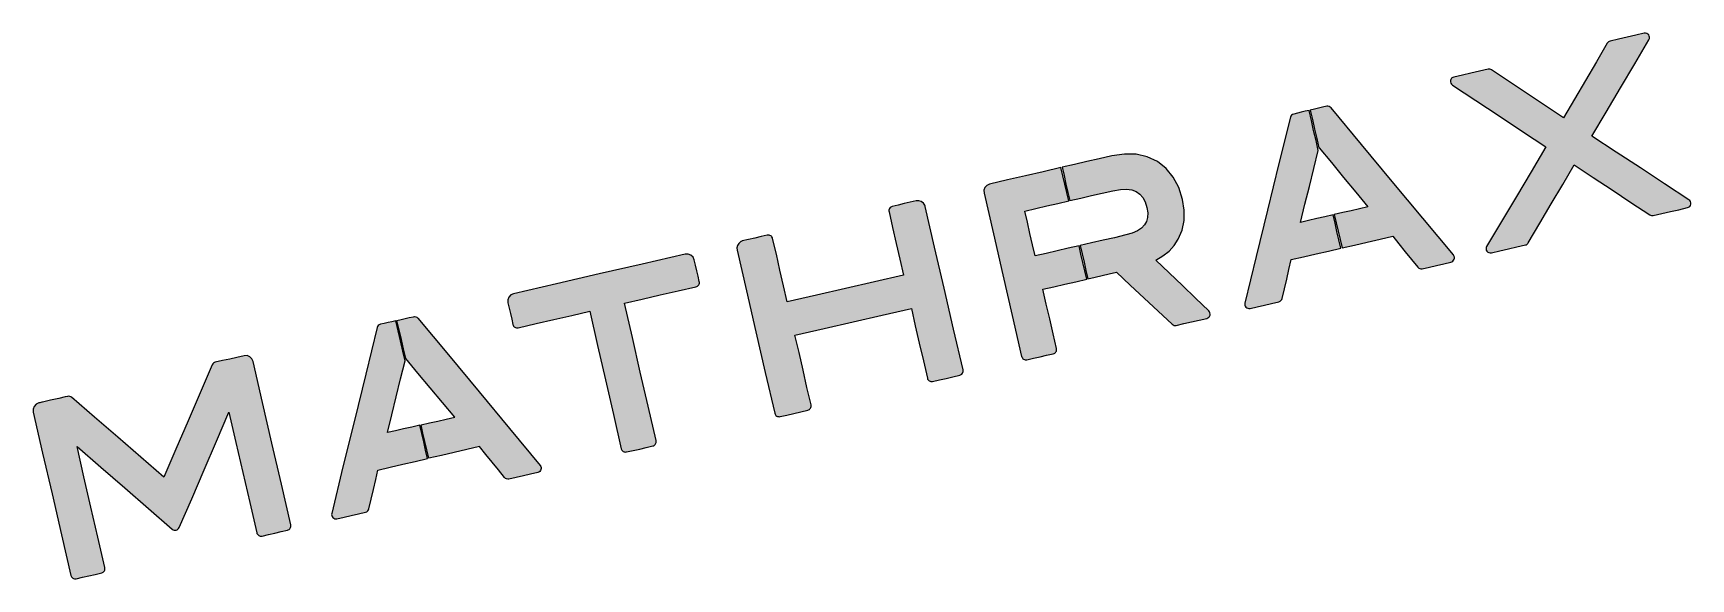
# Model space of a CAD drawing. Extents: x 106.5 to 120.5, y 28.3 to 32.9.
import ezdxf

# ---------------------------------------------------------------- set-up
doc = ezdxf.new("R2010")
doc.units = 0
doc.header["$MEASUREMENT"] = 0
doc.layers.add('_U_30EC_U_30A4_U_30E4_U_34', color=7, linetype='CONTINUOUS')

msp = doc.modelspace()

# ---------------------------------------------------------------- hatches: boundary and pattern name
at = {"layer": '_U_30EC_U_30A4_U_30E4_U_34'}
h = msp.add_hatch(color=18, dxfattribs=at)
h.dxf.hatch_style = 2
h.paths.add_polyline_path([(120.472, 31.495), (120.268, 31.629), (120.064, 31.763), (119.86, 31.896), (119.656, 32.03), (119.776, 32.234), (119.896, 32.437), (120.016, 32.64), (120.136, 32.843), (120.14, 32.853), (120.141, 32.864), (120.139, 32.874), (120.134, 32.884), (120.127, 32.891), (120.117, 32.896), (120.107, 32.899), (120.096, 32.898), (120.024, 32.881), (119.952, 32.865), (119.88, 32.848), (119.808, 32.832), (119.801, 32.829), (119.795, 32.825), (119.789, 32.82), (119.785, 32.814), (119.693, 32.656), (119.601, 32.499), (119.509, 32.341), (119.417, 32.184), (119.265, 32.285), (119.113, 32.387), (118.962, 32.488), (118.81, 32.589), (118.803, 32.593), (118.796, 32.595), (118.788, 32.596), (118.781, 32.595), (118.709, 32.578), (118.637, 32.561), (118.565, 32.545), (118.492, 32.528), (118.483, 32.524), (118.474, 32.518), (118.468, 32.509), (118.465, 32.499), (118.464, 32.488), (118.467, 32.478), (118.473, 32.469), (118.481, 32.461), (118.677, 32.331), (118.874, 32.201), (119.071, 32.07), (119.268, 31.94), (119.143, 31.731), (119.019, 31.521), (118.894, 31.312), (118.769, 31.102), (118.765, 31.092), (118.764, 31.082), (118.766, 31.071), (118.771, 31.062), (118.778, 31.054), (118.788, 31.049), (118.798, 31.046), (118.809, 31.047), (118.881, 31.064), (118.952, 31.08), (119.024, 31.097), (119.096, 31.114), (119.104, 31.116), (119.11, 31.12), (119.115, 31.125), (119.12, 31.131), (119.216, 31.296), (119.313, 31.46), (119.41, 31.624), (119.506, 31.789), (119.666, 31.683), (119.825, 31.578), (119.984, 31.472), (120.144, 31.367), (120.15, 31.364), (120.158, 31.361), (120.165, 31.361), (120.172, 31.362), (120.244, 31.378), (120.316, 31.395), (120.388, 31.411), (120.46, 31.428), (120.47, 31.432), (120.479, 31.438), (120.485, 31.447), (120.488, 31.457), (120.489, 31.469), (120.486, 31.479), (120.48, 31.488)])
h = msp.add_hatch(color=18, dxfattribs=at)
h.dxf.hatch_style = 2
h.paths.add_polyline_path([(117.422, 32.282), (117.387, 32.274), (117.352, 32.266), (117.318, 32.258), (117.283, 32.249), (117.301, 32.17), (117.32, 32.09), (117.338, 32.01), (117.356, 31.931), (117.356, 31.931), (117.356, 31.931), (117.357, 31.931), (117.357, 31.931), (117.357, 31.931), (117.358, 31.932), (117.358, 31.932), (117.359, 31.932), (117.461, 31.808), (117.564, 31.683), (117.667, 31.559), (117.769, 31.435), (117.698, 31.419), (117.627, 31.402), (117.557, 31.386), (117.486, 31.37), (117.502, 31.299), (117.518, 31.229), (117.534, 31.159), (117.551, 31.088), (117.657, 31.113), (117.764, 31.137), (117.871, 31.162), (117.978, 31.187), (118.03, 31.122), (118.083, 31.056), (118.136, 30.991), (118.189, 30.926), (118.197, 30.919), (118.206, 30.914), (118.216, 30.912), (118.226, 30.913), (118.287, 30.927), (118.347, 30.941), (118.408, 30.955), (118.468, 30.969), (118.477, 30.972), (118.485, 30.978), (118.491, 30.985), (118.495, 30.994), (118.497, 31.003), (118.497, 31.012), (118.494, 31.021), (118.489, 31.029), (118.231, 31.339), (117.974, 31.649), (117.716, 31.959), (117.459, 32.269), (117.451, 32.276), (117.442, 32.28), (117.432, 32.282)])
h = msp.add_hatch(color=18, dxfattribs=at)
h.dxf.hatch_style = 2
h.paths.add_polyline_path([(117.476, 31.368), (117.407, 31.352), (117.339, 31.336), (117.27, 31.32), (117.202, 31.304), (117.239, 31.456), (117.277, 31.607), (117.314, 31.758), (117.351, 31.909), (117.332, 31.994), (117.312, 32.078), (117.293, 32.163), (117.273, 32.247), (117.241, 32.24), (117.208, 32.232), (117.176, 32.225), (117.144, 32.217), (117.134, 32.214), (117.126, 32.208), (117.12, 32.2), (117.116, 32.19), (117.02, 31.799), (116.924, 31.407), (116.828, 31.016), (116.733, 30.624), (116.732, 30.614), (116.733, 30.605), (116.736, 30.597), (116.742, 30.59), (116.75, 30.584), (116.758, 30.58), (116.767, 30.578), (116.777, 30.579), (116.837, 30.593), (116.898, 30.607), (116.958, 30.621), (117.019, 30.635), (117.029, 30.639), (117.037, 30.645), (117.043, 30.653), (117.046, 30.663), (117.066, 30.745), (117.085, 30.826), (117.104, 30.908), (117.123, 30.99), (117.227, 31.014), (117.332, 31.038), (117.436, 31.062), (117.541, 31.086), (117.525, 31.156), (117.508, 31.227), (117.492, 31.297)])
h = msp.add_hatch(color=18, dxfattribs=at)
h.dxf.hatch_style = 2
h.paths.add_polyline_path([(116.429, 30.558), (116.318, 30.665), (116.207, 30.771), (116.095, 30.878), (115.984, 30.985), (116.043, 31.021), (116.094, 31.062), (116.137, 31.109), (116.172, 31.162), (116.172, 31.162), (116.172, 31.162), (116.172, 31.163), (116.172, 31.163), (116.204, 31.238), (116.221, 31.32), (116.222, 31.407), (116.207, 31.498), (116.176, 31.599), (116.13, 31.686), (116.07, 31.758), (115.997, 31.816), (115.911, 31.857), (115.818, 31.878), (115.718, 31.88), (115.611, 31.864), (115.507, 31.84), (115.402, 31.816), (115.298, 31.792), (115.194, 31.768), (115.21, 31.698), (115.226, 31.627), (115.242, 31.557), (115.259, 31.487), (115.35, 31.508), (115.44, 31.529), (115.531, 31.55), (115.622, 31.571), (115.684, 31.581), (115.737, 31.583), (115.781, 31.577), (115.818, 31.563), (115.848, 31.543), (115.873, 31.514), (115.893, 31.477), (115.908, 31.429), (115.915, 31.383), (115.914, 31.344), (115.904, 31.311), (115.888, 31.282), (115.863, 31.256), (115.829, 31.233), (115.785, 31.214), (115.73, 31.198), (115.634, 31.175), (115.538, 31.153), (115.442, 31.131), (115.346, 31.109), (115.362, 31.039), (115.378, 30.968), (115.394, 30.898), (115.411, 30.828), (115.471, 30.842), (115.531, 30.855), (115.591, 30.869), (115.651, 30.883), (115.768, 30.774), (115.886, 30.664), (116.004, 30.555), (116.121, 30.445), (116.128, 30.44), (116.137, 30.436), (116.146, 30.435), (116.155, 30.436), (116.219, 30.451), (116.283, 30.465), (116.348, 30.48), (116.412, 30.495), (116.422, 30.499), (116.43, 30.504), (116.436, 30.512), (116.44, 30.521), (116.441, 30.531), (116.439, 30.541), (116.436, 30.55)])
h = msp.add_hatch(color=18, dxfattribs=at)
h.dxf.hatch_style = 2
h.paths.add_polyline_path([(115.336, 31.107), (115.244, 31.086), (115.151, 31.064), (115.059, 31.043), (114.966, 31.022), (114.945, 31.116), (114.923, 31.21), (114.901, 31.305), (114.879, 31.399), (114.972, 31.421), (115.064, 31.442), (115.157, 31.463), (115.249, 31.485), (115.233, 31.555), (115.217, 31.625), (115.2, 31.695), (115.184, 31.766), (115.034, 31.731), (114.884, 31.697), (114.734, 31.662), (114.583, 31.627), (114.56, 31.616), (114.544, 31.598), (114.535, 31.575), (114.536, 31.549), (114.616, 31.206), (114.695, 30.862), (114.774, 30.518), (114.853, 30.174), (114.856, 30.167), (114.859, 30.161), (114.864, 30.155), (114.869, 30.151), (114.876, 30.148), (114.883, 30.146), (114.89, 30.145), (114.897, 30.146), (114.953, 30.159), (115.008, 30.171), (115.063, 30.184), (115.119, 30.197), (115.126, 30.199), (115.132, 30.203), (115.137, 30.208), (115.142, 30.214), (115.145, 30.22), (115.147, 30.227), (115.147, 30.234), (115.146, 30.241), (115.117, 30.366), (115.089, 30.491), (115.06, 30.616), (115.031, 30.74), (115.124, 30.762), (115.216, 30.783), (115.308, 30.804), (115.401, 30.826), (115.385, 30.896), (115.368, 30.966), (115.352, 31.037)])
h = msp.add_hatch(color=18, dxfattribs=at)
h.dxf.hatch_style = 2
h.paths.add_polyline_path([(113.965, 31.485), (113.914, 31.473), (113.864, 31.462), (113.813, 31.45), (113.763, 31.438), (113.756, 31.436), (113.75, 31.432), (113.745, 31.428), (113.74, 31.422), (113.737, 31.415), (113.735, 31.408), (113.735, 31.401), (113.736, 31.394), (113.766, 31.261), (113.797, 31.127), (113.828, 30.994), (113.859, 30.86), (113.614, 30.804), (113.369, 30.747), (113.124, 30.691), (112.879, 30.634), (112.848, 30.768), (112.817, 30.901), (112.787, 31.035), (112.756, 31.168), (112.754, 31.175), (112.75, 31.181), (112.745, 31.187), (112.74, 31.191), (112.733, 31.194), (112.726, 31.196), (112.719, 31.197), (112.711, 31.196), (112.658, 31.184), (112.605, 31.172), (112.552, 31.159), (112.499, 31.147), (112.495, 31.146), (112.492, 31.144), (112.488, 31.142), (112.485, 31.14), (112.47, 31.127), (112.46, 31.11), (112.455, 31.09), (112.457, 31.07), (112.536, 30.726), (112.615, 30.382), (112.694, 30.039), (112.774, 29.695), (112.776, 29.688), (112.78, 29.682), (112.784, 29.676), (112.79, 29.672), (112.797, 29.669), (112.804, 29.667), (112.811, 29.666), (112.818, 29.667), (112.876, 29.68), (112.935, 29.694), (112.993, 29.707), (113.051, 29.721), (113.058, 29.723), (113.065, 29.727), (113.07, 29.732), (113.075, 29.737), (113.078, 29.744), (113.08, 29.751), (113.08, 29.758), (113.079, 29.765), (113.045, 29.912), (113.012, 30.059), (112.978, 30.206), (112.944, 30.353), (113.189, 30.41), (113.434, 30.466), (113.679, 30.523), (113.924, 30.579), (113.957, 30.432), (113.991, 30.285), (114.025, 30.138), (114.059, 29.991), (114.061, 29.984), (114.065, 29.978), (114.07, 29.972), (114.075, 29.968), (114.082, 29.965), (114.089, 29.963), (114.096, 29.962), (114.103, 29.963), (114.16, 29.976), (114.217, 29.989), (114.274, 30.002), (114.331, 30.015), (114.338, 30.018), (114.344, 30.022), (114.349, 30.026), (114.354, 30.032), (114.357, 30.039), (114.359, 30.046), (114.359, 30.053), (114.359, 30.06), (114.279, 30.405), (114.2, 30.749), (114.12, 31.094), (114.041, 31.439), (114.04, 31.441), (114.039, 31.444), (114.038, 31.447), (114.037, 31.45), (114.025, 31.467), (114.008, 31.479), (113.987, 31.486)])
h = msp.add_hatch(color=18, dxfattribs=at)
h.dxf.hatch_style = 2
h.paths.add_polyline_path([(112.019, 31.036), (111.658, 30.953), (111.296, 30.87), (110.935, 30.787), (110.574, 30.703), (110.55, 30.692), (110.534, 30.674), (110.525, 30.65), (110.526, 30.625), (110.537, 30.58), (110.547, 30.535), (110.558, 30.489), (110.568, 30.444), (110.57, 30.437), (110.574, 30.43), (110.579, 30.425), (110.584, 30.421), (110.591, 30.417), (110.598, 30.416), (110.605, 30.415), (110.612, 30.416), (110.763, 30.451), (110.913, 30.485), (111.064, 30.52), (111.215, 30.555), (111.281, 30.265), (111.348, 29.976), (111.415, 29.686), (111.481, 29.397), (111.484, 29.39), (111.487, 29.384), (111.492, 29.378), (111.498, 29.374), (111.504, 29.371), (111.511, 29.369), (111.518, 29.368), (111.526, 29.369), (111.581, 29.382), (111.637, 29.394), (111.692, 29.407), (111.747, 29.42), (111.754, 29.422), (111.76, 29.426), (111.766, 29.431), (111.77, 29.437), (111.773, 29.443), (111.775, 29.45), (111.776, 29.457), (111.775, 29.465), (111.708, 29.754), (111.641, 30.043), (111.575, 30.333), (111.508, 30.622), (111.658, 30.657), (111.809, 30.692), (111.96, 30.727), (112.11, 30.761), (112.117, 30.764), (112.123, 30.767), (112.129, 30.772), (112.133, 30.778), (112.137, 30.784), (112.139, 30.791), (112.139, 30.798), (112.138, 30.806), (112.128, 30.851), (112.117, 30.896), (112.107, 30.942), (112.096, 30.987), (112.086, 31.01), (112.068, 31.027), (112.045, 31.037)])
h = msp.add_hatch(color=7, dxfattribs=at)
h.dxf.hatch_style = 2
h.paths.add_polyline_path([(109.785, 29.595), (109.716, 29.579), (109.648, 29.564), (109.579, 29.548), (109.511, 29.532), (109.548, 29.683), (109.586, 29.834), (109.623, 29.985), (109.66, 30.136), (109.641, 30.22), (109.621, 30.305), (109.602, 30.39), (109.582, 30.475), (109.55, 30.467), (109.517, 30.46), (109.485, 30.452), (109.452, 30.445), (109.443, 30.441), (109.435, 30.435), (109.429, 30.427), (109.425, 30.418), (109.329, 30.026), (109.233, 29.635), (109.137, 29.243), (109.042, 28.852), (109.041, 28.842), (109.042, 28.833), (109.045, 28.824), (109.051, 28.817), (109.059, 28.811), (109.067, 28.807), (109.076, 28.806), (109.086, 28.807), (109.146, 28.821), (109.207, 28.835), (109.268, 28.849), (109.328, 28.863), (109.338, 28.866), (109.346, 28.872), (109.352, 28.881), (109.356, 28.89), (109.375, 28.972), (109.394, 29.054), (109.413, 29.136), (109.432, 29.217), (109.536, 29.241), (109.641, 29.265), (109.745, 29.29), (109.85, 29.314), (109.833, 29.384), (109.817, 29.454), (109.801, 29.525)])
h = msp.add_hatch(color=7, dxfattribs=at)
h.dxf.hatch_style = 2
h.paths.add_polyline_path([(110.078, 29.663), (109.975, 29.786), (109.872, 29.91), (109.769, 30.034), (109.666, 30.157), (109.647, 30.237), (109.629, 30.317), (109.61, 30.397), (109.592, 30.477), (109.627, 30.485), (109.661, 30.493), (109.696, 30.501), (109.731, 30.509), (109.741, 30.51), (109.751, 30.508), (109.76, 30.504), (109.768, 30.497), (110.025, 30.187), (110.283, 29.877), (110.54, 29.566), (110.798, 29.256), (110.803, 29.248), (110.806, 29.239), (110.806, 29.23), (110.804, 29.221), (110.8, 29.213), (110.794, 29.205), (110.787, 29.2), (110.778, 29.197), (110.717, 29.183), (110.657, 29.169), (110.596, 29.155), (110.535, 29.141), (110.525, 29.14), (110.515, 29.142), (110.506, 29.147), (110.498, 29.154), (110.446, 29.219), (110.393, 29.284), (110.34, 29.349), (110.287, 29.414), (110.18, 29.39), (110.073, 29.365), (109.966, 29.34), (109.859, 29.316), (109.843, 29.386), (109.827, 29.457), (109.811, 29.527), (109.795, 29.597), (109.865, 29.614), (109.936, 29.63), (110.007, 29.646)])
h = msp.add_hatch(color=18, dxfattribs=at)
h.dxf.hatch_style = 2
h.paths.add_polyline_path([(108.304, 30.18), (108.243, 30.166), (108.183, 30.152), (108.123, 30.139), (108.062, 30.125), (108.054, 30.122), (108.047, 30.117), (108.041, 30.111), (108.037, 30.103), (107.935, 29.867), (107.833, 29.631), (107.731, 29.394), (107.629, 29.158), (107.434, 29.326), (107.24, 29.494), (107.046, 29.662), (106.851, 29.83), (106.844, 29.835), (106.836, 29.838), (106.827, 29.839), (106.818, 29.838), (106.797, 29.833), (106.743, 29.82), (106.674, 29.805), (106.608, 29.789), (106.6, 29.788), (106.592, 29.786), (106.584, 29.784), (106.577, 29.782), (106.553, 29.771), (106.536, 29.753), (106.528, 29.729), (106.529, 29.704), (106.608, 29.36), (106.687, 29.016), (106.767, 28.672), (106.846, 28.329), (106.848, 28.322), (106.852, 28.316), (106.856, 28.31), (106.862, 28.306), (106.869, 28.302), (106.876, 28.3), (106.883, 28.3), (106.89, 28.301), (106.944, 28.313), (106.998, 28.325), (107.051, 28.338), (107.105, 28.35), (107.112, 28.353), (107.118, 28.356), (107.123, 28.361), (107.128, 28.367), (107.131, 28.373), (107.133, 28.38), (107.133, 28.388), (107.133, 28.395), (107.074, 28.65), (107.015, 28.904), (106.956, 29.159), (106.898, 29.414), (107.098, 29.24), (107.299, 29.067), (107.499, 28.893), (107.699, 28.719), (107.707, 28.714), (107.715, 28.711), (107.723, 28.71), (107.732, 28.711), (107.74, 28.714), (107.747, 28.719), (107.753, 28.725), (107.758, 28.733), (107.863, 28.975), (107.967, 29.218), (108.072, 29.461), (108.177, 29.704), (108.236, 29.45), (108.294, 29.197), (108.353, 28.943), (108.411, 28.689), (108.413, 28.683), (108.417, 28.676), (108.422, 28.671), (108.428, 28.666), (108.434, 28.663), (108.441, 28.661), (108.448, 28.661), (108.456, 28.661), (108.509, 28.674), (108.563, 28.686), (108.616, 28.698), (108.67, 28.711), (108.677, 28.713), (108.683, 28.717), (108.689, 28.722), (108.693, 28.727), (108.696, 28.734), (108.698, 28.741), (108.699, 28.748), (108.698, 28.755), (108.619, 29.099), (108.539, 29.443), (108.46, 29.787), (108.381, 30.131), (108.371, 30.154), (108.353, 30.171), (108.33, 30.181)])

# ---------------------------------------------------------------- linework, layer by layer
for points in [[(120.472, 31.495), (120.268, 31.629), (120.064, 31.763), (119.86, 31.896), (119.656, 32.03), (119.776, 32.234), (119.896, 32.437), (120.016, 32.64), (120.136, 32.843), (120.14, 32.853), (120.141, 32.864), (120.139, 32.874), (120.134, 32.884), (120.127, 32.891), (120.117, 32.896), (120.107, 32.899), (120.096, 32.898), (120.024, 32.881), (119.952, 32.865), (119.88, 32.848), (119.808, 32.832), (119.801, 32.829), (119.795, 32.825), (119.789, 32.82), (119.785, 32.814), (119.693, 32.656), (119.601, 32.499), (119.509, 32.341), (119.417, 32.184), (119.265, 32.285), (119.113, 32.387), (118.962, 32.488), (118.81, 32.589), (118.803, 32.593), (118.796, 32.595), (118.788, 32.596), (118.781, 32.595), (118.709, 32.578), (118.637, 32.561), (118.565, 32.545), (118.492, 32.528), (118.483, 32.524), (118.474, 32.518), (118.468, 32.509), (118.465, 32.499), (118.464, 32.488), (118.467, 32.478), (118.473, 32.469), (118.481, 32.461), (118.677, 32.331), (118.874, 32.201), (119.071, 32.07), (119.268, 31.94), (119.143, 31.731), (119.019, 31.521), (118.894, 31.312), (118.769, 31.102), (118.765, 31.092), (118.764, 31.082), (118.766, 31.071), (118.771, 31.062), (118.778, 31.054), (118.788, 31.049), (118.798, 31.046), (118.809, 31.047), (118.881, 31.064), (118.952, 31.08), (119.024, 31.097), (119.096, 31.114), (119.104, 31.116), (119.11, 31.12), (119.115, 31.125), (119.12, 31.131), (119.216, 31.296), (119.313, 31.46), (119.41, 31.624), (119.506, 31.789), (119.666, 31.683), (119.825, 31.578), (119.984, 31.472), (120.144, 31.367), (120.15, 31.364), (120.158, 31.361), (120.165, 31.361), (120.172, 31.362), (120.244, 31.378), (120.316, 31.395), (120.388, 31.411), (120.46, 31.428), (120.47, 31.432), (120.479, 31.438), (120.485, 31.447), (120.488, 31.457), (120.489, 31.469), (120.486, 31.479), (120.48, 31.488), (120.472, 31.495), (120.472, 31.495)], [(117.422, 32.282), (117.387, 32.274), (117.352, 32.266), (117.318, 32.258), (117.283, 32.249), (117.301, 32.17), (117.32, 32.09), (117.338, 32.01), (117.356, 31.931), (117.356, 31.931), (117.356, 31.931), (117.357, 31.931), (117.357, 31.931), (117.357, 31.931), (117.358, 31.932), (117.358, 31.932), (117.359, 31.932), (117.461, 31.808), (117.564, 31.683), (117.667, 31.559), (117.769, 31.435), (117.698, 31.419), (117.627, 31.402), (117.557, 31.386), (117.486, 31.37), (117.502, 31.299), (117.518, 31.229), (117.534, 31.159), (117.551, 31.088), (117.657, 31.113), (117.764, 31.137), (117.871, 31.162), (117.978, 31.187), (118.03, 31.122), (118.083, 31.056), (118.136, 30.991), (118.189, 30.926), (118.197, 30.919), (118.206, 30.914), (118.216, 30.912), (118.226, 30.913), (118.287, 30.927), (118.347, 30.941), (118.408, 30.955), (118.468, 30.969), (118.477, 30.972), (118.485, 30.978), (118.491, 30.985), (118.495, 30.994), (118.497, 31.003), (118.497, 31.012), (118.494, 31.021), (118.489, 31.029), (118.231, 31.339), (117.974, 31.649), (117.716, 31.959), (117.459, 32.269), (117.451, 32.276), (117.442, 32.28), (117.432, 32.282), (117.422, 32.282), (117.422, 32.282)], [(117.476, 31.368), (117.407, 31.352), (117.339, 31.336), (117.27, 31.32), (117.202, 31.304), (117.239, 31.456), (117.277, 31.607), (117.314, 31.758), (117.351, 31.909), (117.332, 31.994), (117.312, 32.078), (117.293, 32.163), (117.273, 32.247), (117.241, 32.24), (117.208, 32.232), (117.176, 32.225), (117.144, 32.217), (117.134, 32.214), (117.126, 32.208), (117.12, 32.2), (117.116, 32.19), (117.02, 31.799), (116.924, 31.407), (116.828, 31.016), (116.733, 30.624), (116.732, 30.614), (116.733, 30.605), (116.736, 30.597), (116.742, 30.59), (116.75, 30.584), (116.758, 30.58), (116.767, 30.578), (116.777, 30.579), (116.837, 30.593), (116.898, 30.607), (116.958, 30.621), (117.019, 30.635), (117.029, 30.639), (117.037, 30.645), (117.043, 30.653), (117.046, 30.663), (117.066, 30.745), (117.085, 30.826), (117.104, 30.908), (117.123, 30.99), (117.227, 31.014), (117.332, 31.038), (117.436, 31.062), (117.541, 31.086), (117.525, 31.156), (117.508, 31.227), (117.492, 31.297), (117.476, 31.368), (117.476, 31.368)], [(116.429, 30.558), (116.318, 30.665), (116.207, 30.771), (116.095, 30.878), (115.984, 30.985), (116.043, 31.021), (116.094, 31.062), (116.137, 31.109), (116.172, 31.162), (116.172, 31.162), (116.172, 31.162), (116.172, 31.163), (116.172, 31.163), (116.204, 31.238), (116.221, 31.32), (116.222, 31.407), (116.207, 31.498), (116.176, 31.599), (116.13, 31.686), (116.07, 31.758), (115.997, 31.816), (115.911, 31.857), (115.818, 31.878), (115.718, 31.88), (115.611, 31.864), (115.507, 31.84), (115.402, 31.816), (115.298, 31.792), (115.194, 31.768), (115.21, 31.698), (115.226, 31.627), (115.242, 31.557), (115.259, 31.487), (115.35, 31.508), (115.44, 31.529), (115.531, 31.55), (115.622, 31.571), (115.684, 31.581), (115.737, 31.583), (115.781, 31.577), (115.818, 31.563), (115.848, 31.543), (115.873, 31.514), (115.893, 31.477), (115.908, 31.429), (115.915, 31.383), (115.914, 31.344), (115.904, 31.311), (115.888, 31.282), (115.863, 31.256), (115.829, 31.233), (115.785, 31.214), (115.73, 31.198), (115.634, 31.175), (115.538, 31.153), (115.442, 31.131), (115.346, 31.109), (115.362, 31.039), (115.378, 30.968), (115.394, 30.898), (115.411, 30.828), (115.471, 30.842), (115.531, 30.855), (115.591, 30.869), (115.651, 30.883), (115.768, 30.774), (115.886, 30.664), (116.004, 30.555), (116.121, 30.445), (116.128, 30.44), (116.137, 30.436), (116.146, 30.435), (116.155, 30.436), (116.219, 30.451), (116.283, 30.465), (116.348, 30.48), (116.412, 30.495), (116.422, 30.499), (116.43, 30.504), (116.436, 30.512), (116.44, 30.521), (116.441, 30.531), (116.439, 30.541), (116.436, 30.55), (116.429, 30.558), (116.429, 30.558)], [(115.336, 31.107), (115.244, 31.086), (115.151, 31.064), (115.059, 31.043), (114.966, 31.022), (114.945, 31.116), (114.923, 31.21), (114.901, 31.305), (114.879, 31.399), (114.972, 31.421), (115.064, 31.442), (115.157, 31.463), (115.249, 31.485), (115.233, 31.555), (115.217, 31.625), (115.2, 31.695), (115.184, 31.766), (115.034, 31.731), (114.884, 31.697), (114.734, 31.662), (114.583, 31.627), (114.56, 31.616), (114.544, 31.598), (114.535, 31.575), (114.536, 31.549), (114.616, 31.206), (114.695, 30.862), (114.774, 30.518), (114.853, 30.174), (114.856, 30.167), (114.859, 30.161), (114.864, 30.155), (114.869, 30.151), (114.876, 30.148), (114.883, 30.146), (114.89, 30.145), (114.897, 30.146), (114.953, 30.159), (115.008, 30.171), (115.063, 30.184), (115.119, 30.197), (115.126, 30.199), (115.132, 30.203), (115.137, 30.208), (115.142, 30.214), (115.145, 30.22), (115.147, 30.227), (115.147, 30.234), (115.146, 30.241), (115.117, 30.366), (115.089, 30.491), (115.06, 30.616), (115.031, 30.74), (115.124, 30.762), (115.216, 30.783), (115.308, 30.804), (115.401, 30.826), (115.385, 30.896), (115.368, 30.966), (115.352, 31.037), (115.336, 31.107), (115.336, 31.107)], [(113.965, 31.485), (113.914, 31.473), (113.864, 31.462), (113.813, 31.45), (113.763, 31.438), (113.756, 31.436), (113.75, 31.432), (113.745, 31.428), (113.74, 31.422), (113.737, 31.415), (113.735, 31.408), (113.735, 31.401), (113.736, 31.394), (113.766, 31.261), (113.797, 31.127), (113.828, 30.994), (113.859, 30.86), (113.614, 30.804), (113.369, 30.747), (113.124, 30.691), (112.879, 30.634), (112.848, 30.768), (112.817, 30.901), (112.787, 31.035), (112.756, 31.168), (112.754, 31.175), (112.75, 31.181), (112.745, 31.187), (112.74, 31.191), (112.733, 31.194), (112.726, 31.196), (112.719, 31.197), (112.711, 31.196), (112.658, 31.184), (112.605, 31.172), (112.552, 31.159), (112.499, 31.147), (112.495, 31.146), (112.492, 31.144), (112.488, 31.142), (112.485, 31.14), (112.47, 31.127), (112.46, 31.11), (112.455, 31.09), (112.457, 31.07), (112.536, 30.726), (112.615, 30.382), (112.694, 30.039), (112.774, 29.695), (112.776, 29.688), (112.78, 29.682), (112.784, 29.676), (112.79, 29.672), (112.797, 29.669), (112.804, 29.667), (112.811, 29.666), (112.818, 29.667), (112.876, 29.68), (112.935, 29.694), (112.993, 29.707), (113.051, 29.721), (113.058, 29.723), (113.065, 29.727), (113.07, 29.732), (113.075, 29.737), (113.078, 29.744), (113.08, 29.751), (113.08, 29.758), (113.079, 29.765), (113.045, 29.912), (113.012, 30.059), (112.978, 30.206), (112.944, 30.353), (113.189, 30.41), (113.434, 30.466), (113.679, 30.523), (113.924, 30.579), (113.957, 30.432), (113.991, 30.285), (114.025, 30.138), (114.059, 29.991), (114.061, 29.984), (114.065, 29.978), (114.07, 29.972), (114.075, 29.968), (114.082, 29.965), (114.089, 29.963), (114.096, 29.962), (114.103, 29.963), (114.16, 29.976), (114.217, 29.989), (114.274, 30.002), (114.331, 30.015), (114.338, 30.018), (114.344, 30.022), (114.349, 30.026), (114.354, 30.032), (114.357, 30.039), (114.359, 30.046), (114.359, 30.053), (114.359, 30.06), (114.279, 30.405), (114.2, 30.749), (114.12, 31.094), (114.041, 31.439), (114.04, 31.441), (114.039, 31.444), (114.038, 31.447), (114.037, 31.45), (114.025, 31.467), (114.008, 31.479), (113.987, 31.486), (113.965, 31.485), (113.965, 31.485)], [(112.019, 31.036), (111.658, 30.953), (111.296, 30.87), (110.935, 30.787), (110.574, 30.703), (110.55, 30.692), (110.534, 30.674), (110.525, 30.65), (110.526, 30.625), (110.537, 30.58), (110.547, 30.535), (110.558, 30.489), (110.568, 30.444), (110.57, 30.437), (110.574, 30.43), (110.579, 30.425), (110.584, 30.421), (110.591, 30.417), (110.598, 30.416), (110.605, 30.415), (110.612, 30.416), (110.763, 30.451), (110.913, 30.485), (111.064, 30.52), (111.215, 30.555), (111.281, 30.265), (111.348, 29.976), (111.415, 29.686), (111.481, 29.397), (111.484, 29.39), (111.487, 29.384), (111.492, 29.378), (111.498, 29.374), (111.504, 29.371), (111.511, 29.369), (111.518, 29.368), (111.526, 29.369), (111.581, 29.382), (111.637, 29.394), (111.692, 29.407), (111.747, 29.42), (111.754, 29.422), (111.76, 29.426), (111.766, 29.431), (111.77, 29.437), (111.773, 29.443), (111.775, 29.45), (111.776, 29.457), (111.775, 29.465), (111.708, 29.754), (111.641, 30.043), (111.575, 30.333), (111.508, 30.622), (111.658, 30.657), (111.809, 30.692), (111.96, 30.727), (112.11, 30.761), (112.117, 30.764), (112.123, 30.767), (112.129, 30.772), (112.133, 30.778), (112.137, 30.784), (112.139, 30.791), (112.139, 30.798), (112.138, 30.806), (112.128, 30.851), (112.117, 30.896), (112.107, 30.942), (112.096, 30.987), (112.086, 31.01), (112.068, 31.027), (112.045, 31.037), (112.019, 31.036), (112.019, 31.036)], [(109.785, 29.595), (109.716, 29.579), (109.648, 29.564), (109.579, 29.548), (109.511, 29.532), (109.548, 29.683), (109.586, 29.834), (109.623, 29.985), (109.66, 30.136), (109.641, 30.22), (109.621, 30.305), (109.602, 30.39), (109.582, 30.475), (109.55, 30.467), (109.517, 30.46), (109.485, 30.452), (109.452, 30.445), (109.443, 30.441), (109.435, 30.435), (109.429, 30.427), (109.425, 30.418), (109.329, 30.026), (109.233, 29.635), (109.137, 29.243), (109.042, 28.852), (109.041, 28.842), (109.042, 28.833), (109.045, 28.824), (109.051, 28.817), (109.059, 28.811), (109.067, 28.807), (109.076, 28.806), (109.086, 28.807), (109.146, 28.821), (109.207, 28.835), (109.268, 28.849), (109.328, 28.863), (109.338, 28.866), (109.346, 28.872), (109.352, 28.881), (109.356, 28.89), (109.375, 28.972), (109.394, 29.054), (109.413, 29.136), (109.432, 29.217), (109.536, 29.241), (109.641, 29.265), (109.745, 29.29), (109.85, 29.314), (109.833, 29.384), (109.817, 29.454), (109.801, 29.525), (109.785, 29.595), (109.785, 29.595)], [(110.078, 29.663), (109.975, 29.786), (109.872, 29.91), (109.769, 30.034), (109.666, 30.157), (109.647, 30.237), (109.629, 30.317), (109.61, 30.397), (109.592, 30.477), (109.627, 30.485), (109.661, 30.493), (109.696, 30.501), (109.731, 30.509), (109.741, 30.51), (109.751, 30.508), (109.76, 30.504), (109.768, 30.497), (110.025, 30.187), (110.283, 29.877), (110.54, 29.566), (110.798, 29.256), (110.803, 29.248), (110.806, 29.239), (110.806, 29.23), (110.804, 29.221), (110.8, 29.213), (110.794, 29.205), (110.787, 29.2), (110.778, 29.197), (110.717, 29.183), (110.657, 29.169), (110.596, 29.155), (110.535, 29.141), (110.525, 29.14), (110.515, 29.142), (110.506, 29.147), (110.498, 29.154), (110.446, 29.219), (110.393, 29.284), (110.34, 29.349), (110.287, 29.414), (110.18, 29.39), (110.073, 29.365), (109.966, 29.34), (109.859, 29.316), (109.843, 29.386), (109.827, 29.457), (109.811, 29.527), (109.795, 29.597), (109.865, 29.614), (109.936, 29.63), (110.007, 29.646), (110.078, 29.663), (110.078, 29.663)], [(108.304, 30.18), (108.243, 30.166), (108.183, 30.152), (108.123, 30.139), (108.062, 30.125), (108.054, 30.122), (108.047, 30.117), (108.041, 30.111), (108.037, 30.103), (107.935, 29.867), (107.833, 29.631), (107.731, 29.394), (107.629, 29.158), (107.434, 29.326), (107.24, 29.494), (107.046, 29.662), (106.851, 29.83), (106.844, 29.835), (106.836, 29.838), (106.827, 29.839), (106.818, 29.838), (106.797, 29.833), (106.743, 29.82), (106.674, 29.805), (106.608, 29.789), (106.6, 29.788), (106.592, 29.786), (106.584, 29.784), (106.577, 29.782), (106.553, 29.771), (106.536, 29.753), (106.528, 29.729), (106.529, 29.704), (106.608, 29.36), (106.687, 29.016), (106.767, 28.672), (106.846, 28.329), (106.848, 28.322), (106.852, 28.316), (106.856, 28.31), (106.862, 28.306), (106.869, 28.302), (106.876, 28.3), (106.883, 28.3), (106.89, 28.301), (106.944, 28.313), (106.998, 28.325), (107.051, 28.338), (107.105, 28.35), (107.112, 28.353), (107.118, 28.356), (107.123, 28.361), (107.128, 28.367), (107.131, 28.373), (107.133, 28.38), (107.133, 28.388), (107.133, 28.395), (107.074, 28.65), (107.015, 28.904), (106.956, 29.159), (106.898, 29.414), (107.098, 29.24), (107.299, 29.067), (107.499, 28.893), (107.699, 28.719), (107.707, 28.714), (107.715, 28.711), (107.723, 28.71), (107.732, 28.711), (107.74, 28.714), (107.747, 28.719), (107.753, 28.725), (107.758, 28.733), (107.863, 28.975), (107.967, 29.218), (108.072, 29.461), (108.177, 29.704), (108.236, 29.45), (108.294, 29.197), (108.353, 28.943), (108.411, 28.689), (108.413, 28.683), (108.417, 28.676), (108.422, 28.671), (108.428, 28.666), (108.434, 28.663), (108.441, 28.661), (108.448, 28.661), (108.456, 28.661), (108.509, 28.674), (108.563, 28.686), (108.616, 28.698), (108.67, 28.711), (108.677, 28.713), (108.683, 28.717), (108.689, 28.722), (108.693, 28.727), (108.696, 28.734), (108.698, 28.741), (108.699, 28.748), (108.698, 28.755), (108.619, 29.099), (108.539, 29.443), (108.46, 29.787), (108.381, 30.131), (108.371, 30.154), (108.353, 30.171), (108.33, 30.181), (108.304, 30.18), (108.304, 30.18)]]:
    msp.add_lwpolyline(points, dxfattribs=at)

doc.saveas('drawing.dxf')
